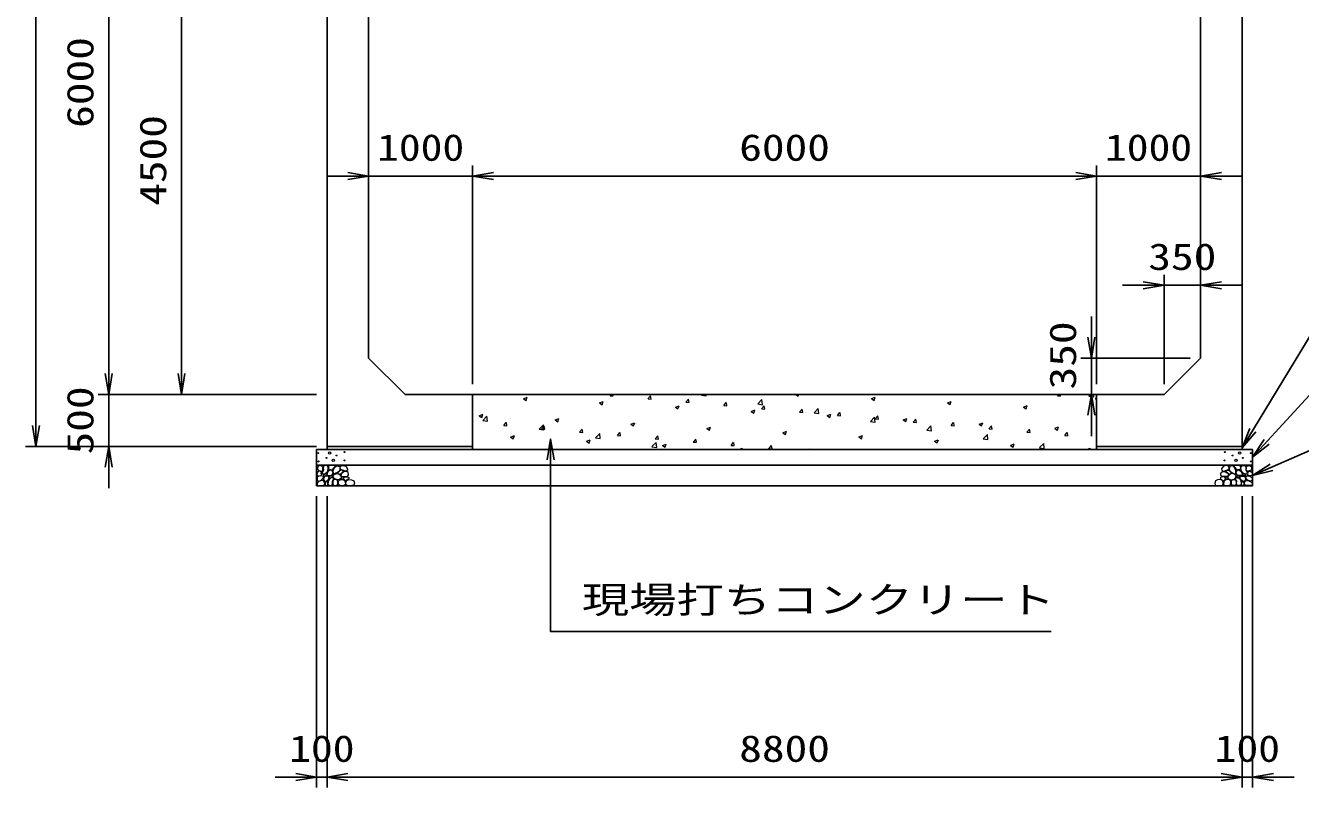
# Model space of a CAD drawing. Units: millimetres at full size. Extents: x 0 to 84100, y 0 to 59400.
# Drawn here: x 8750 to 21011, y 29170 to 36498 of the extents above; entities that cross this region are included whole.
import ezdxf
from ezdxf.enums import TextEntityAlignment as Align

# ---------------------------------------------------------------- set-up
doc = ezdxf.new("R2010")
doc.units = ezdxf.units.MM
for name, color, linetype, lineweight in [('D-DCR-HCHn', 4, 'Continuous', 9), ('D-STR-DIM', 7, 'Continuous', 25), ('D-STR-STRn', 1, 'Continuous', 25), ('D-STR-TXT', 7, 'Continuous', 25)]:
    doc.layers.add(name, color=color, linetype=linetype, lineweight=lineweight)
doc.styles.add('ＭＳ ゴシック', font='')
doc.styles.get('ＭＳ ゴシック').set_extended_font_data('MS Gothic')

# ---------------------------------------------------------------- blocks, each defined once
blk = doc.blocks.new('open_arrow')
at = {"color": 0, "linetype": 'Continuous', "lineweight": -2}
blk.add_lwpolyline([(7.5, 1.25), (0, 0), (7.5, -1.25)], dxfattribs=at)

msp = doc.modelspace()

# ---------------------------------------------------------------- linework, layer by layer
at = {"layer": 'D-DCR-HCHn'}
for p, q in [((13539.317, 32908.662), (13574.886, 32922.315)), ((13539.391, 32908.577), (13564.66, 32891.533)), ((13564.692, 32891.533), (13574.993, 32922.231)), ((14269.379, 32867.976), (14304.949, 32881.63)), ((14269.453, 32867.892), (14294.722, 32850.848)), ((14294.754, 32850.849), (14305.054, 32881.547)), ((14372.028, 32937.875), (14382.202, 32950)), ((14372.071, 32937.842), (14402.435, 32935.185)), ((14402.686, 32935.101), (14399.937, 32950)), ((14736.397, 32905.997), (14760.887, 32935.183)), ((14736.439, 32905.964), (14766.803, 32903.307)), ((14767.053, 32903.22), (14761.18, 32935.063)), ((15100.766, 32874.118), (15125.257, 32903.305)), ((15100.807, 32874.086), (15131.171, 32871.429)), ((15131.421, 32871.34), (15125.547, 32903.182)), ((15249.461, 32942.43), (15256.725, 32950)), ((15249.519, 32942.325), (15294.699, 32935.318)), ((15294.651, 32935.347), (15292.947, 32950)), ((15465.136, 32842.24), (15489.626, 32871.427)), ((15495.789, 32839.459), (15489.915, 32871.302)), ((15791.619, 32858.345), (15831.186, 32899.583)), ((15836.81, 32851.262), (15831.197, 32899.507)), ((16156.954, 32950), (16181.678, 32933.323)), ((16181.71, 32933.326), (16187.305, 32950)), ((16886.4, 32909.767), (16921.97, 32923.42)), ((16886.47, 32909.683), (16911.739, 32892.639)), ((16911.771, 32892.641), (16922.072, 32923.339)), ((17616.463, 32869.081), (17652.033, 32882.735)), ((17616.532, 32868.998), (17641.801, 32851.954)), ((17641.833, 32851.957), (17652.133, 32882.655)), ((18673.973, 32937.45), (18684.503, 32950)), ((18674.003, 32937.418), (18704.367, 32934.762)), ((18704.615, 32934.648), (18701.783, 32950)), ((18977.218, 32932.774), (18993.746, 32950)), ((18977.277, 32932.662), (19022.457, 32925.655)), ((19022.409, 32925.691), (19019.581, 32950)), ((19038.342, 32905.572), (19050, 32919.465)), ((19038.372, 32905.54), (19050, 32904.523)), ((13112.484, 32744.816), (13148.053, 32758.47)), ((13112.558, 32744.731), (13137.827, 32727.687)), ((13137.859, 32727.688), (13148.16, 32758.386)), ((13148.178, 32699.831), (13187.746, 32741.069)), ((13193.368, 32692.749), (13187.756, 32740.994)), ((14999.442, 32827.291), (15035.011, 32840.945)), ((14999.514, 32827.207), (15024.783, 32810.163)), ((15024.815, 32810.164), (15035.116, 32840.862)), ((15465.175, 32842.208), (15495.539, 32839.551)), ((15729.505, 32786.606), (15765.074, 32800.26)), ((15729.576, 32786.522), (15754.845, 32769.478)), ((15754.877, 32769.48), (15765.177, 32800.178)), ((15791.677, 32858.239), (15836.857, 32851.232)), ((15829.505, 32810.362), (15853.995, 32839.548)), ((15829.544, 32810.33), (15859.908, 32807.673)), ((15860.156, 32807.578), (15854.283, 32839.421)), ((16193.874, 32778.484), (16218.365, 32807.67)), ((16193.912, 32778.451), (16224.276, 32775.795)), ((16224.524, 32775.698), (16218.65, 32807.541)), ((16333.777, 32774.26), (16373.344, 32815.498)), ((16333.836, 32774.154), (16379.015, 32767.147)), ((16378.968, 32767.178), (16373.355, 32815.422)), ((16459.568, 32745.921), (16495.137, 32759.575)), ((16459.637, 32745.837), (16484.906, 32728.793)), ((16484.939, 32728.795), (16495.239, 32759.493)), ((16558.244, 32746.606), (16582.734, 32775.792)), ((16558.28, 32746.573), (16588.644, 32743.917)), ((16588.892, 32743.817), (16583.018, 32775.66)), ((16922.613, 32714.728), (16947.103, 32743.914)), ((16953.259, 32711.937), (16947.386, 32743.78)), ((18346.526, 32828.396), (18382.095, 32842.05)), ((18346.593, 32828.313), (18371.863, 32811.269)), ((18371.895, 32811.272), (18382.195, 32841.97)), ((13148.236, 32699.731), (13193.415, 32692.724)), ((13349.407, 32651.396), (13373.897, 32680.582)), ((13349.452, 32651.363), (13379.816, 32648.706)), ((13380.065, 32648.628), (13374.192, 32680.471)), ((13690.337, 32615.747), (13729.904, 32656.984)), ((13690.394, 32615.646), (13735.574, 32608.639)), ((13713.776, 32619.517), (13738.266, 32648.704)), ((13713.82, 32619.485), (13744.184, 32616.828)), ((13735.527, 32608.665), (13729.914, 32656.909)), ((13744.433, 32616.748), (13738.559, 32648.591)), ((13842.546, 32704.131), (13878.116, 32717.784)), ((13842.62, 32704.046), (13867.889, 32687.002)), ((13867.921, 32687.003), (13878.221, 32717.701)), ((14078.145, 32587.639), (14102.635, 32616.826)), ((14108.801, 32584.867), (14102.927, 32616.71)), ((14572.609, 32663.445), (14608.179, 32677.099)), ((14572.681, 32663.361), (14597.95, 32646.317)), ((14597.982, 32646.319), (14608.283, 32677.017)), ((15302.672, 32622.76), (15338.241, 32636.414)), ((15302.743, 32622.677), (15328.012, 32605.632)), ((15328.044, 32605.634), (15338.344, 32636.332)), ((16875.935, 32690.176), (16915.503, 32731.413)), ((16875.994, 32690.068), (16921.174, 32683.061)), ((16921.126, 32683.093), (16915.513, 32731.338)), ((16922.648, 32714.695), (16953.012, 32712.039)), ((17189.63, 32705.236), (17225.2, 32718.889)), ((17189.699, 32705.152), (17214.968, 32688.108)), ((17215, 32688.111), (17225.3, 32718.809)), ((17286.982, 32682.849), (17311.473, 32712.036)), ((17287.016, 32682.817), (17317.38, 32680.161)), ((17317.627, 32680.056), (17311.753, 32711.899)), ((17418.093, 32606.091), (17457.661, 32647.329)), ((17463.284, 32599.008), (17457.672, 32647.253)), ((17651.352, 32650.971), (17675.842, 32680.158)), ((17651.384, 32650.939), (17681.748, 32648.283)), ((17681.995, 32648.176), (17676.121, 32680.018)), ((17919.693, 32664.55), (17955.262, 32678.204)), ((17919.761, 32664.468), (17945.03, 32647.423)), ((17945.062, 32647.426), (17955.362, 32678.124)), ((18015.721, 32619.093), (18040.211, 32648.279)), ((18015.753, 32619.061), (18046.117, 32616.405)), ((18046.362, 32616.295), (18040.489, 32648.138)), ((18380.09, 32587.215), (18404.581, 32616.401)), ((18410.73, 32584.414), (18404.857, 32616.257)), ((18649.756, 32623.865), (18685.325, 32637.519)), ((18649.822, 32623.783), (18675.091, 32606.738)), ((18675.123, 32606.742), (18685.424, 32637.44)), ((13415.713, 32540.285), (13451.283, 32553.939)), ((13415.787, 32540.201), (13441.056, 32523.157)), ((13441.088, 32523.157), (13451.388, 32553.855)), ((14078.188, 32587.607), (14108.552, 32584.95)), ((14145.776, 32499.6), (14181.346, 32513.253)), ((14145.848, 32499.516), (14171.118, 32482.472)), ((14171.149, 32482.473), (14181.45, 32513.171)), ((14232.495, 32531.662), (14272.062, 32572.9)), ((14232.552, 32531.56), (14277.732, 32524.553)), ((14277.685, 32524.58), (14272.072, 32572.825)), ((14442.515, 32555.761), (14467.005, 32584.947)), ((14442.557, 32555.729), (14472.921, 32553.072)), ((14473.168, 32552.987), (14467.295, 32584.83)), ((14806.884, 32523.883), (14831.374, 32553.069)), ((14806.925, 32523.851), (14837.289, 32521.194)), ((14837.536, 32521.106), (14831.662, 32552.949)), ((15171.253, 32492.005), (15195.743, 32521.191)), ((15201.904, 32489.226), (15196.03, 32521.068)), ((16032.735, 32582.075), (16068.304, 32595.729)), ((16032.805, 32581.992), (16058.074, 32564.948)), ((16058.106, 32564.95), (16068.406, 32595.648)), ((16762.797, 32541.39), (16798.367, 32555.044)), ((16762.866, 32541.307), (16788.135, 32524.263)), ((16788.167, 32524.265), (16798.467, 32554.963)), ((17418.152, 32605.983), (17463.332, 32598.976)), ((17492.86, 32500.705), (17528.429, 32514.358)), ((17492.928, 32500.622), (17518.197, 32483.578)), ((17518.229, 32483.581), (17528.529, 32514.279)), ((17960.251, 32522.006), (17999.819, 32563.244)), ((17960.31, 32521.897), (18005.49, 32514.89)), ((18005.442, 32514.924), (17999.83, 32563.169)), ((18380.121, 32587.183), (18410.485, 32584.526)), ((18744.46, 32555.337), (18768.95, 32584.523)), ((18744.489, 32555.305), (18774.853, 32552.648)), ((18775.098, 32552.534), (18769.224, 32584.377)), ((14774.653, 32447.577), (14814.22, 32488.815)), ((14774.71, 32447.475), (14819.89, 32440.468)), ((14819.843, 32440.496), (14814.23, 32488.74)), ((14875.839, 32458.914), (14911.408, 32472.568)), ((14875.91, 32458.831), (14901.179, 32441.787)), ((14901.211, 32441.788), (14911.511, 32472.486)), ((15171.293, 32491.972), (15201.657, 32489.316)), ((15535.623, 32460.127), (15560.113, 32489.313)), ((15535.661, 32460.094), (15566.025, 32457.438)), ((15566.271, 32457.345), (15560.398, 32489.188)), ((15610.515, 32420), (15641.471, 32431.883)), ((15637.613, 32420), (15641.573, 32431.802)), ((15899.992, 32428.248), (15924.482, 32457.435)), ((15900.029, 32428.216), (15930.393, 32425.56)), ((15930.639, 32425.464), (15924.765, 32457.307)), ((16284.189, 32420), (16288.851, 32425.557)), ((16290.134, 32420), (16289.133, 32425.427)), ((18222.923, 32460.019), (18258.492, 32473.673)), ((18222.989, 32459.937), (18248.258, 32442.893)), ((18248.29, 32442.896), (18258.591, 32473.594)), ((18502.409, 32437.922), (18541.977, 32479.159)), ((18502.468, 32437.812), (18547.648, 32430.805)), ((18547.6, 32430.839), (18541.988, 32479.084)), ((18954.72, 32420), (18988.555, 32432.988)), ((18984.32, 32420), (18988.652, 32432.91))]:
    msp.add_line(p, q, dxfattribs=at)
for points in [[(11601.198, 32261.594), (11580.395, 32266.217), (11561.904, 32256.971), (11559.592, 32236.168), (11564.215, 32219.988), (11587.33, 32213.053), (11603.51, 32213.053), (11610.444, 32224.611), (11610.444, 32250.037)], [(11619.69, 32263.906), (11612.756, 32243.102), (11615.067, 32219.988), (11598.887, 32194.562), (11619.69, 32183.005), (11642.805, 32194.562), (11656.673, 32213.053), (11661.296, 32243.102), (11656.673, 32259.283), (11642.805, 32266.217)], [(11723.447, 32186.214), (11710.689, 32190.569), (11709.425, 32218.678), (11722.512, 32247.359), (11739.448, 32263.536), (11771.403, 32257.032), (11774.133, 32221.913), (11763.816, 32209.876), (11735.739, 32194.301)], [(11782.012, 32229.601), (11775.964, 32235.086), (11774.897, 32240.792), (11778.414, 32253.305), (11788.71, 32267.61), (11811.004, 32266.105), (11832.571, 32255.811), (11847.195, 32235.597), (11845.021, 32222.456), (11838.02, 32215.716), (11826.769, 32213.215), (11810.511, 32217.483), (11789.289, 32224.481)], [(20317.988, 32229.601), (20324.036, 32235.086), (20325.103, 32240.792), (20321.586, 32253.305), (20311.29, 32267.61), (20288.996, 32266.105), (20267.429, 32255.811), (20252.805, 32235.597), (20254.979, 32222.456), (20261.98, 32215.716), (20273.231, 32213.215), (20289.489, 32217.483), (20310.711, 32224.481)], [(20376.553, 32186.214), (20389.311, 32190.569), (20390.575, 32218.678), (20377.488, 32247.359), (20360.552, 32263.536), (20328.597, 32257.032), (20325.867, 32221.913), (20336.184, 32209.876), (20364.261, 32194.301)], [(20480.31, 32263.906), (20487.244, 32243.102), (20484.933, 32219.988), (20501.113, 32194.562), (20480.31, 32183.005), (20457.195, 32194.562), (20443.327, 32213.053), (20438.704, 32243.102), (20443.327, 32259.283), (20457.195, 32266.217)], [(20498.802, 32261.594), (20519.605, 32266.217), (20538.096, 32256.971), (20540.408, 32236.168), (20535.785, 32219.988), (20512.67, 32213.053), (20496.49, 32213.053), (20489.556, 32224.611), (20489.556, 32250.037)], [(11557.281, 32203.808), (11550.346, 32183.005), (11559.592, 32169.136), (11582.707, 32166.824), (11598.488, 32173.599), (11591.952, 32189.939), (11596.575, 32199.185), (11587.33, 32208.431), (11573.461, 32213.053)], [(11601.155, 32127.009), (11618.277, 32152.692), (11616.137, 32159.112), (11592.594, 32165.533), (11571.192, 32163.393), (11556.21, 32150.551), (11554.07, 32135.57), (11556.21, 32120.588), (11573.332, 32116.308)], [(11624.313, 32183.005), (11612.756, 32173.759), (11617.379, 32166.824), (11633.559, 32166.824), (11640.493, 32169.136), (11645.116, 32178.382), (11638.182, 32185.316)], [(11661.082, 32127.009), (11671.783, 32152.692), (11663.222, 32163.393), (11637.539, 32163.393), (11626.838, 32159.112), (11616.137, 32144.131), (11616.137, 32131.289), (11626.838, 32114.167), (11639.679, 32112.027)], [(11658.985, 32208.431), (11647.427, 32180.693), (11656.673, 32169.136), (11684.411, 32169.136), (11695.968, 32173.759), (11707.525, 32189.939), (11707.525, 32203.808), (11695.968, 32222.299), (11682.099, 32224.611)], [(11697.466, 32075.643), (11703.886, 32094.905), (11701.746, 32116.308), (11716.728, 32139.85), (11697.466, 32150.551), (11676.063, 32139.85), (11663.222, 32122.728), (11658.941, 32094.905), (11663.222, 32079.924), (11676.063, 32073.503)], [(11693.185, 32150.551), (11703.886, 32159.112), (11699.606, 32165.533), (11684.624, 32165.533), (11678.204, 32163.393), (11673.923, 32154.832), (11680.344, 32148.411)], [(11714.588, 32077.783), (11733.85, 32073.503), (11750.972, 32082.064), (11753.112, 32101.326), (11750.968, 32124.878), (11727.429, 32132.327), (11712.447, 32128.603), (11706.027, 32112.027), (11706.027, 32088.484)], [(11763.203, 32129.532), (11727.829, 32136.129), (11712.782, 32148.266), (11708.03, 32167.263), (11722.713, 32181.629), (11751.323, 32189.69), (11772.97, 32176.761), (11786.961, 32159.347), (11783.002, 32141.67)], [(11754.798, 32195.711), (11756.454, 32189.566), (11762.011, 32185.193), (11774.19, 32183.302), (11785.305, 32189.802), (11795.592, 32199.138), (11804.858, 32207.333), (11804.635, 32213.462), (11798.736, 32218.875), (11784.203, 32220.356), (11771.47, 32214.383), (11762.011, 32205.165), (11757.281, 32200.556)], [(11762.352, 32123.637), (11777.306, 32132.556), (11803.44, 32132.292), (11824.93, 32113.525), (11828.643, 32084.899), (11814.853, 32074.245), (11778.098, 32071.871), (11761.731, 32081.633), (11757.172, 32104.06)], [(11843.372, 32161.832), (11848.688, 32166.874), (11855.476, 32175.68), (11857.145, 32183.275), (11853.144, 32197.685), (11839.088, 32208.67), (11818.907, 32207.89), (11791.698, 32193.001), (11782.086, 32180.757), (11785.152, 32166.784), (11794.778, 32160.04), (11803.599, 32159.145), (11817.363, 32159.524), (11830.808, 32161.002)], [(11799.971, 32135.265), (11804.183, 32138.446), (11807.686, 32143.505), (11807.81, 32150.431), (11803.414, 32156.067), (11795.769, 32157.977), (11789.356, 32156.179), (11787.704, 32150.442), (11786.896, 32144.835), (11787.881, 32137.456), (11793.975, 32134.127)], [(11827.597, 32120.331), (11817.895, 32125.079), (11810.89, 32133.822), (11810.719, 32145.084), (11814.942, 32155.627), (11830.189, 32157.625), (11845.054, 32158.018), (11859.481, 32152.512), (11861.849, 32143.273), (11849.54, 32132.195), (11834.555, 32123.15)], [(11859.972, 32072.493), (11844.837, 32074.274), (11834.866, 32079.787), (11830.835, 32092.722), (11830.945, 32104.963), (11840.172, 32121.678), (11858.242, 32132.822), (11885.731, 32128.403), (11907.453, 32120.334), (11912.643, 32096.125), (11908.03, 32078.257), (11886.884, 32072.877)], [(20240.028, 32072.493), (20255.163, 32074.274), (20265.134, 32079.787), (20269.165, 32092.722), (20269.055, 32104.963), (20259.828, 32121.678), (20241.758, 32132.822), (20214.269, 32128.403), (20192.547, 32120.334), (20187.357, 32096.125), (20191.97, 32078.257), (20213.116, 32072.877)], [(20272.403, 32120.331), (20282.105, 32125.079), (20289.11, 32133.822), (20289.281, 32145.084), (20285.058, 32155.627), (20269.811, 32157.625), (20254.946, 32158.018), (20240.519, 32152.512), (20238.151, 32143.273), (20250.46, 32132.195), (20265.445, 32123.15)], [(20256.628, 32161.832), (20251.312, 32166.874), (20244.524, 32175.68), (20242.855, 32183.275), (20246.856, 32197.685), (20260.912, 32208.67), (20281.093, 32207.89), (20308.302, 32193.001), (20317.914, 32180.757), (20314.848, 32166.784), (20305.222, 32160.04), (20296.401, 32159.145), (20282.637, 32159.524), (20269.192, 32161.002)], [(20337.648, 32123.637), (20322.694, 32132.556), (20296.56, 32132.292), (20275.07, 32113.525), (20271.357, 32084.899), (20285.147, 32074.245), (20321.902, 32071.871), (20338.269, 32081.633), (20342.828, 32104.06)], [(20300.029, 32135.265), (20295.817, 32138.446), (20292.314, 32143.505), (20292.19, 32150.431), (20296.586, 32156.067), (20304.231, 32157.977), (20310.644, 32156.179), (20312.296, 32150.442), (20313.104, 32144.835), (20312.119, 32137.456), (20306.025, 32134.127)], [(20345.202, 32195.711), (20343.546, 32189.566), (20337.989, 32185.193), (20325.81, 32183.302), (20314.695, 32189.802), (20304.408, 32199.138), (20295.142, 32207.333), (20295.365, 32213.462), (20301.264, 32218.875), (20315.797, 32220.356), (20328.53, 32214.383), (20337.989, 32205.165), (20342.719, 32200.556)], [(20336.797, 32129.532), (20372.171, 32136.129), (20387.218, 32148.266), (20391.97, 32167.263), (20377.287, 32181.629), (20348.677, 32189.69), (20327.03, 32176.761), (20313.039, 32159.347), (20316.998, 32141.67)], [(20385.412, 32077.783), (20366.15, 32073.503), (20349.028, 32082.064), (20346.888, 32101.326), (20349.032, 32124.878), (20372.571, 32132.327), (20387.553, 32128.603), (20393.973, 32112.027), (20393.973, 32088.484)], [(20402.534, 32075.643), (20396.114, 32094.905), (20398.254, 32116.308), (20383.272, 32139.85), (20402.534, 32150.551), (20423.937, 32139.85), (20436.778, 32122.728), (20441.059, 32094.905), (20436.778, 32079.924), (20423.937, 32073.503)], [(20441.015, 32208.431), (20452.573, 32180.693), (20443.327, 32169.136), (20415.589, 32169.136), (20404.032, 32173.759), (20392.475, 32189.939), (20392.475, 32203.808), (20404.032, 32222.299), (20417.901, 32224.611)], [(20406.815, 32150.551), (20396.114, 32159.112), (20400.394, 32165.533), (20415.376, 32165.533), (20421.796, 32163.393), (20426.077, 32154.832), (20419.656, 32148.411)], [(20438.918, 32127.009), (20428.217, 32152.692), (20436.778, 32163.393), (20462.461, 32163.393), (20473.162, 32159.112), (20483.863, 32144.131), (20483.863, 32131.289), (20473.162, 32114.167), (20460.321, 32112.027)], [(20475.687, 32183.005), (20487.244, 32173.759), (20482.621, 32166.824), (20466.441, 32166.824), (20459.507, 32169.136), (20454.884, 32178.382), (20461.818, 32185.316)], [(20498.845, 32127.009), (20481.723, 32152.692), (20483.863, 32159.112), (20507.406, 32165.533), (20528.808, 32163.393), (20543.79, 32150.551), (20545.93, 32135.57), (20543.79, 32120.588), (20526.668, 32116.308)], [(20542.719, 32203.808), (20549.654, 32183.005), (20540.408, 32169.136), (20517.293, 32166.824), (20501.512, 32173.599), (20508.048, 32189.939), (20503.425, 32199.185), (20512.67, 32208.431), (20526.539, 32213.053)], [(11609.716, 32073.503), (11624.698, 32079.924), (11628.978, 32101.326), (11620.417, 32116.308), (11605.435, 32120.588), (11586.173, 32118.448), (11564.771, 32109.887), (11554.07, 32097.045), (11554.07, 32082.064), (11560.49, 32073.503), (11586.173, 32075.643)], [(11656.801, 32079.924), (11656.801, 32105.606), (11646.1, 32112.027), (11635.399, 32105.606), (11633.259, 32090.625), (11635.399, 32077.783), (11650.381, 32073.503)], [(20443.199, 32079.924), (20443.199, 32105.606), (20453.9, 32112.027), (20464.601, 32105.606), (20466.741, 32090.625), (20464.601, 32077.783), (20449.619, 32073.503)], [(20490.284, 32073.503), (20475.302, 32079.924), (20471.022, 32101.326), (20479.583, 32116.308), (20494.565, 32120.588), (20513.827, 32118.448), (20535.229, 32109.887), (20545.93, 32097.045), (20545.93, 32082.064), (20539.51, 32073.503), (20513.827, 32075.643)]]:
    msp.add_lwpolyline(points, close=True, dxfattribs=at)
for points in [[(11693.432, 32268.547), (11676.093, 32266.446), (11664.258, 32258.701), (11664.626, 32239.819), (11670.514, 32226.087), (11685.025, 32226.185), (11705.107, 32229.153), (11714.799, 32243.689), (11724.082, 32253.492), (11726.884, 32264.345), (11714.099, 32268.547), (11693.082, 32268.547)], [(20406.568, 32268.547), (20423.907, 32266.446), (20435.742, 32258.701), (20435.374, 32239.819), (20429.486, 32226.087), (20414.975, 32226.185), (20394.893, 32229.153), (20385.201, 32243.689), (20375.918, 32253.492), (20373.116, 32264.345), (20385.901, 32268.547), (20406.918, 32268.547)]]:
    msp.add_lwpolyline(points, dxfattribs=at)
for centre, radius in [((11566.091, 32386.145), 4.5), ((11675.004, 32386.145), 11.25), ((11817.197, 32395.221), 4.5), ((20282.803, 32395.221), 4.5), ((20424.996, 32386.145), 11.25), ((20533.909, 32386.145), 4.5), ((11567.803, 32305.879), 4.5), ((11643.437, 32338.641), 4.5), ((11709.996, 32314.955), 11.25), ((11741.563, 32362.459), 4.5), ((11818.909, 32314.955), 4.5), ((20281.091, 32314.955), 4.5), ((20358.437, 32362.459), 4.5), ((20390.004, 32314.955), 11.25), ((20456.563, 32338.641), 4.5), ((20532.197, 32305.879), 4.5)]:
    msp.add_circle(centre, radius, dxfattribs=at)
at = {"layer": 'D-STR-DIM'}
for p, q in [((8850, 32450), (8850, 39400)), ((9550, 32950), (9550, 38950)), ((10250, 37450), (10250, 32950)), ((13050, 33050), (13050, 35150)), ((13050, 33050), (13050, 35150)), ((19050, 33050), (19050, 35150)), ((19050, 33050), (19050, 35150)), ((11650, 35050), (13450, 35050)), ((13050, 35050), (19050, 35050)), ((18650, 35050), (20450, 35050)), ((19700, 33050), (19700, 34100)), ((20050, 33400), (20050, 34100)), ((19300, 34000), (20450, 34000)), ((19000, 33700), (19000, 32550)), ((9550, 32050), (9550, 33350)), ((19950, 33300), (18900, 33300)), ((11550, 32950), (9450, 32950)), ((11550, 32950), (9450, 32950)), ((11550, 32950), (10150, 32950)), ((19600, 32950), (18900, 32950)), ((11550, 32450), (8750, 32450)), ((11550, 32450), (9450, 32450)), ((11550, 31970), (11550, 29170)), ((11650, 31970), (11650, 29170)), ((11650, 31970), (11650, 29170)), ((20450, 31970), (20450, 29170)), ((20450, 31970), (20450, 29170)), ((20550, 31970), (20550, 29170)), ((11150, 29270), (12050, 29270)), ((11650, 29270), (20450, 29270)), ((20050, 29270), (20950, 29270))]:
    msp.add_line(p, q, dxfattribs=at)
at = {"layer": 'D-STR-STRn'}
for p, q in [((11650, 32450), (11650, 39400)), ((20450, 39400), (20450, 32450)), ((12050, 33300), (12050, 38600)), ((20050, 38600), (20050, 33300)), ((12400, 32950), (12050, 33300)), ((20050, 33300), (19700, 32950)), ((19700, 32950), (12400, 32950)), ((13050, 32420), (13050, 32950)), ((19050, 32950), (19050, 32420)), ((20550, 32420), (11550, 32420)), ((11550, 32070), (11550, 32420)), ((13050, 32450), (11650, 32450)), ((11650, 32450), (11650, 32420)), ((20450, 32450), (19050, 32450)), ((20450, 32450), (20450, 32420)), ((20550, 32420), (20550, 32070)), ((20550, 32270), (11550, 32270)), ((20550, 32070), (11550, 32070))]:
    msp.add_line(p, q, dxfattribs=at)
at = {"layer": 'D-STR-TXT'}
for points in [[(20450, 32435), (21350, 33920), (21550, 33920), (26617.513, 33920)], [(20550, 32345), (21350, 33220), (21550, 33220), (25253.046, 33220)], [(13800, 32520), (13800, 30670), (14000, 30670), (18612.69, 30670)], [(20550, 32170), (21350, 32520), (21550, 32520), (22879.442, 32520)]]:
    msp.add_lwpolyline(points, dxfattribs=at)

# ---------------------------------------------------------------- block references
at = {"layer": 'D-STR-DIM', "xscale": 26.7, "yscale": 26.7}
for p, rotation in [((12050, 35050), 180), ((19050, 35050), 180), ((19050, 35050), 180), ((19700, 34000), 180), ((19000, 33300), 90), ((9550, 32950), 90), ((9550, 32950), 90), ((10250, 32950), 90), ((19000, 32950), 270), ((8850, 32450), 90), ((9550, 32450), 270), ((11550, 29270), 180), ((20450, 29270), 180), ((20450, 29270), 180)]:
    msp.add_blockref('open_arrow', p, dxfattribs=dict(at, rotation=rotation))
for p in [(13050, 35050), (13050, 35050), (20050, 35050), (20050, 34000), (11650, 29270), (11650, 29270), (20550, 29270)]:
    msp.add_blockref('open_arrow', p, dxfattribs=at)
at = {"layer": 'D-STR-TXT', "xscale": 26.7, "yscale": 26.7}
for p, rotation in [((20450, 32435), 58.8), ((13800, 32520), 270), ((20550, 32345), 47.6), ((20550, 32170), 23.6)]:
    msp.add_blockref('open_arrow', p, dxfattribs=dict(at, rotation=rotation))

# ---------------------------------------------------------------- texts
at = {"layer": 'D-STR-DIM', "style": 'ＭＳ ゴシック', "width": 1.25}
for s, p in [('6000', (9275, 35950)), ('4500', (9975, 35200)), ('350', (18725, 33325)), ('500', (9275, 32700))]:
    msp.add_text(s, height=256.6, rotation=90, dxfattribs=at).set_placement(p, align=Align.MIDDLE_CENTER)
at = {"layer": 'D-STR-DIM', "style": 'ＭＳ ゴシック'}
for s, width, p in [('1000', 1.2, (12550, 35325)), ('6000', 1.25, (16050, 35325)), ('1000', 1.2, (19550, 35325)), ('350', 1.25, (19875, 34275)), ('100', 1.2, (11600, 29545)), ('8800', 1.25, (16050, 29545)), ('100', 1.2, (20500, 29545))]:
    msp.add_text(s, height=256.6, dxfattribs=dict(at, width=width)).set_placement(p, align=Align.MIDDLE_CENTER)
at = {"layer": 'D-STR-TXT', "style": 'ＭＳ ゴシック', "width": 1.3}
msp.add_text('現場打ちコンクリート', height=256.6, dxfattribs=at).set_placement((14100, 30770), align=Align.BOTTOM_LEFT)

doc.saveas('drawing.dxf')
